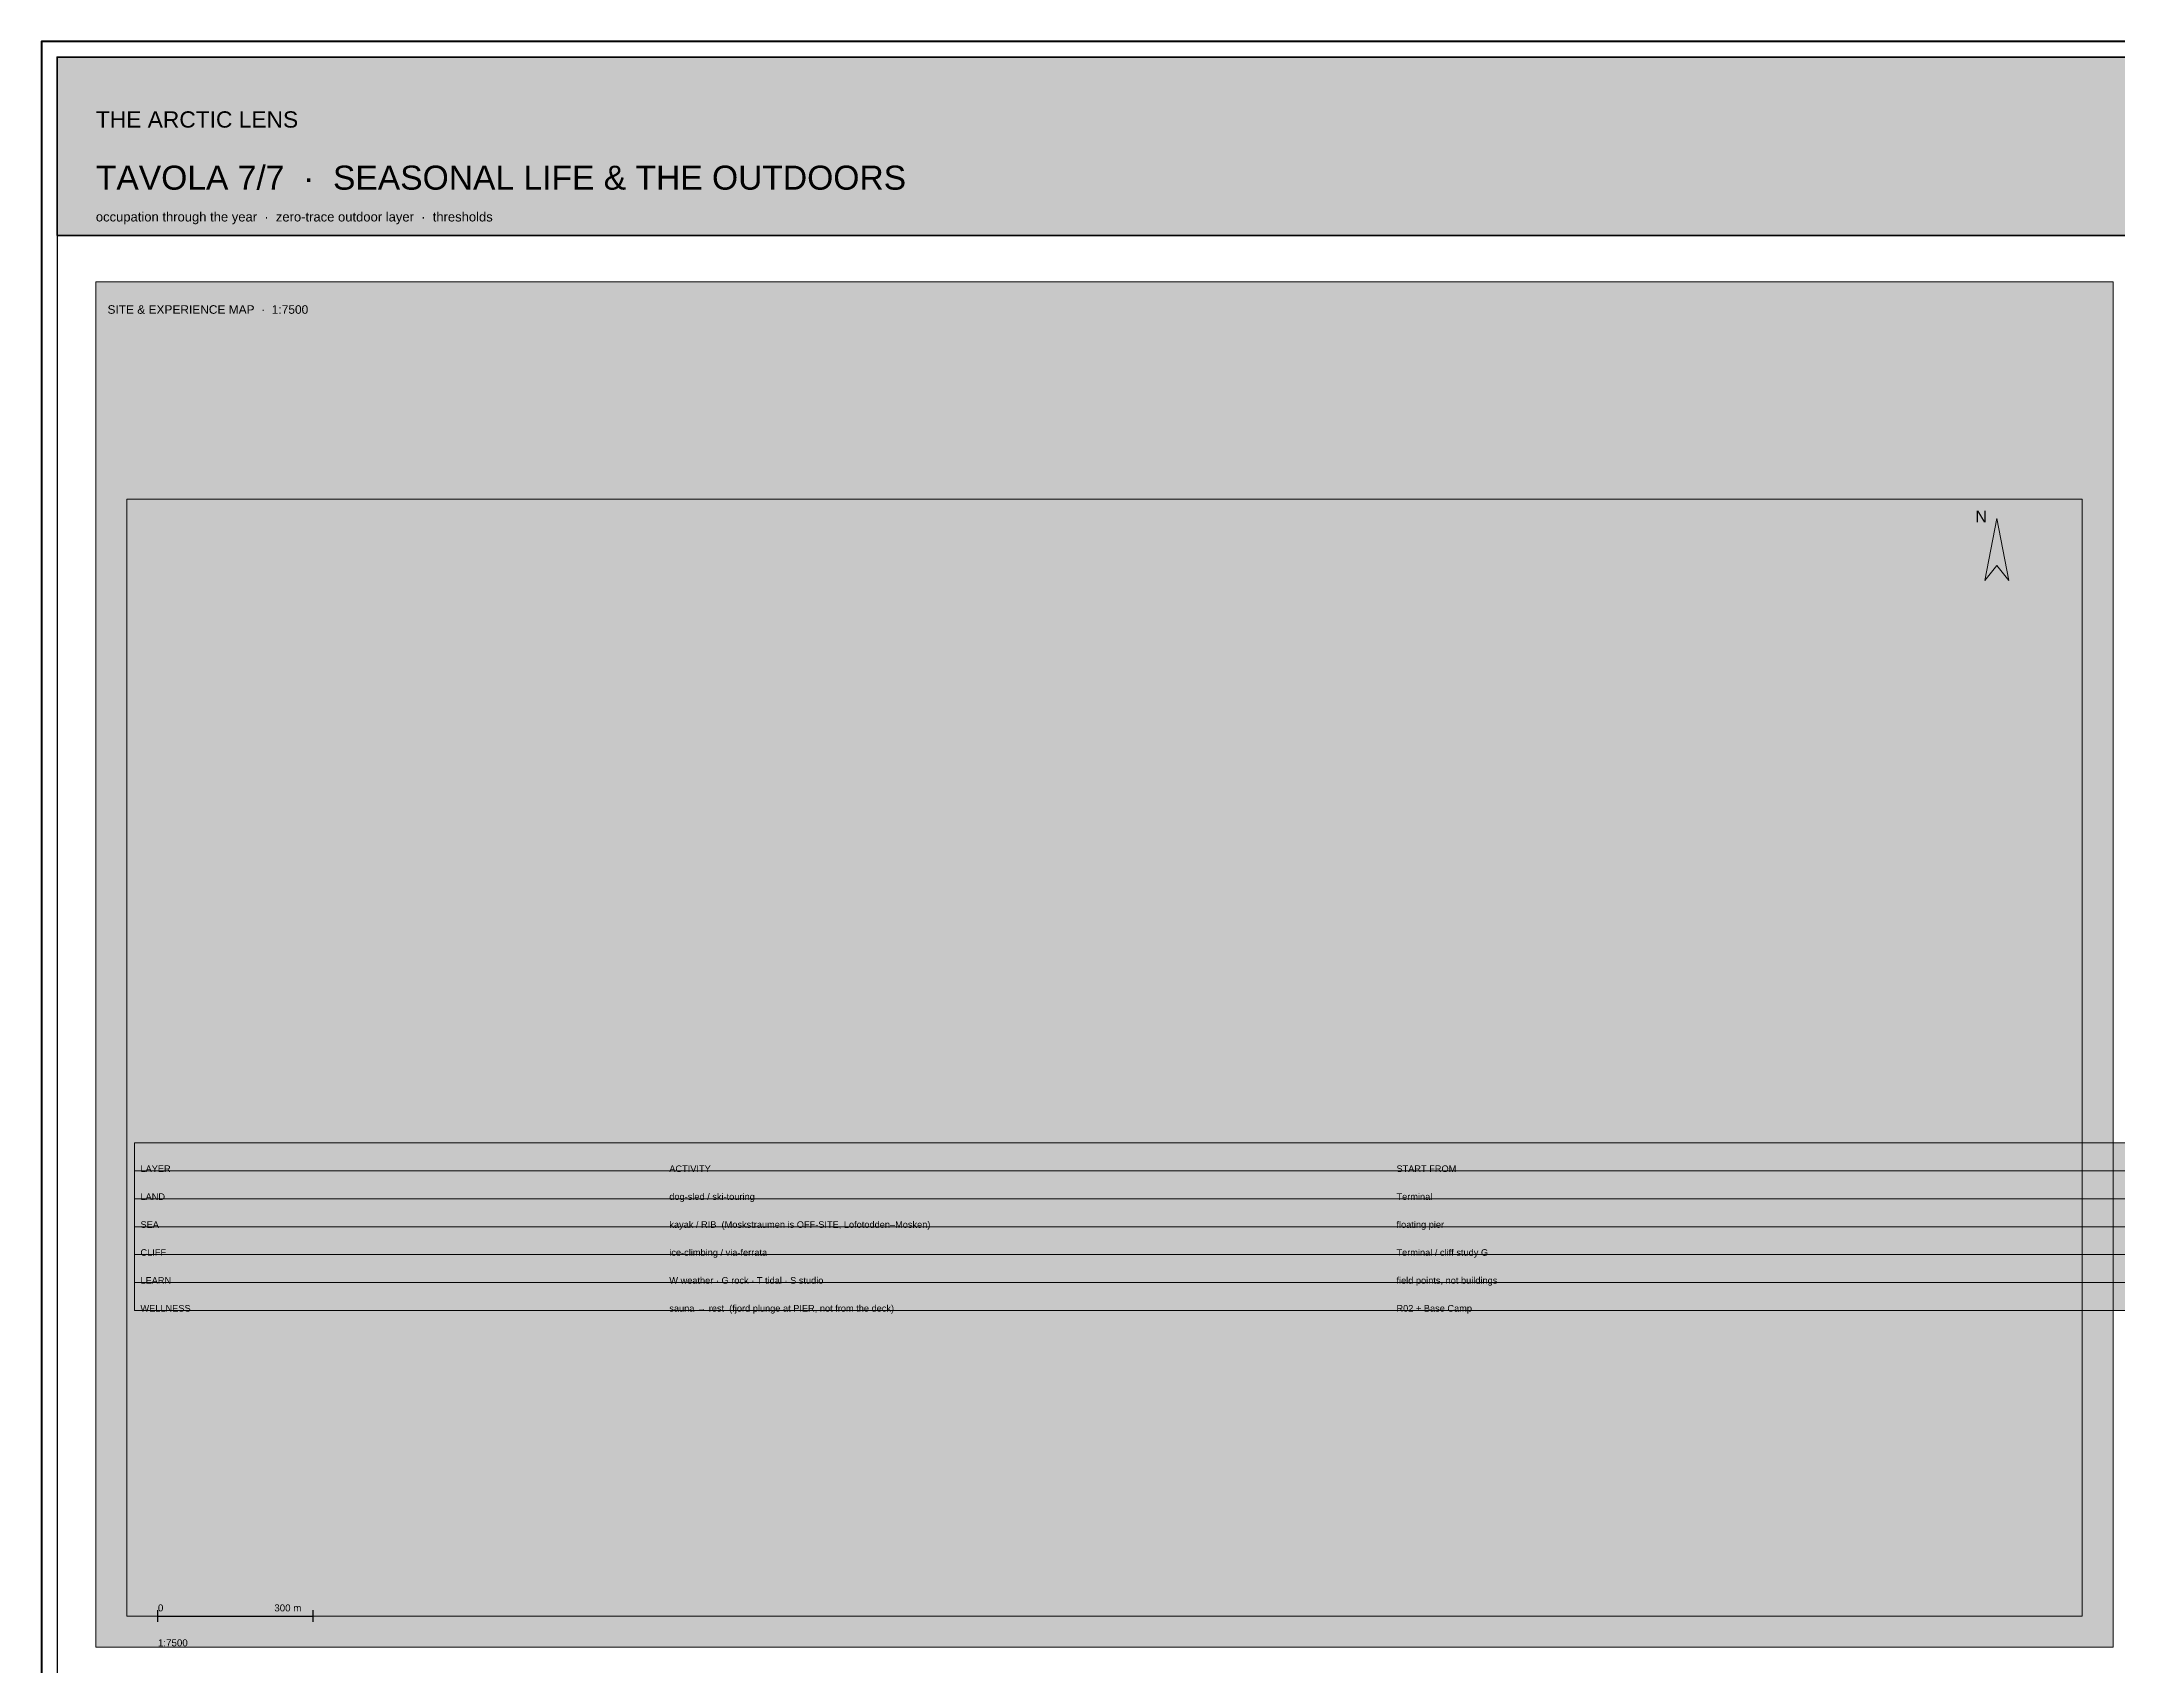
# Model space of a CAD drawing. Header units: millimetres. Extents: x 0 to 4200, y -1100 to 900.
# Drawn here: x 2200 to 2735, y -619 to -200 of the extents above; entities that cross this region are included whole.
import ezdxf

# ---------------------------------------------------------------- set-up
doc = ezdxf.new("R2010")
doc.units = ezdxf.units.MM
for name, color, linetype, lineweight, true_color in [('A-ANNO', 7, 'Continuous', 18, 0x20242a), ('A-DIM', 7, 'Continuous', 13, 0x5a626c), ('A-HATCH', 7, 'Continuous', 9, 0xb4bac0), ('A-RENDER', 7, 'Continuous', 0, 0x20242a), ('A-SHEET', 7, 'Continuous', 50, 0x142030), ('A-TABLE', 7, 'Continuous', 13, 0x20242a), ('A-TITL', 7, 'Continuous', 35, 0x142030)]:
    doc.layers.add(name, color=color, linetype=linetype, lineweight=lineweight, true_color=true_color)
doc.styles.add('ANNO', font='Arial.ttf')
doc.styles.add('TITLE', font='Arial.ttf')
picture_1 = doc.add_image_def('image7.png', size_in_pixel=(4465, 2551))

msp = doc.modelspace()

# ---------------------------------------------------------------- hatches: boundary and pattern name
at = {"layer": 'A-HATCH', "true_color": 0x142030}
h = msp.add_hatch(color=7, dxfattribs=at)
h.dxf.hatch_style = 1
h.paths.add_polyline_path([(2204, -250), (3096, -250), (3096, -204), (2204, -204)])
at = {"layer": 'A-HATCH', "true_color": 0xfcfdfe}
h = msp.add_hatch(color=7, dxfattribs=at)
h.dxf.hatch_style = 1
h.paths.add_polyline_path([(2214, -614), (2734, -614), (2734, -262), (2214, -262)])
at = {"layer": 'A-HATCH', "true_color": 0x142030}
h = msp.add_hatch(color=7, dxfattribs=at)
h.dxf.hatch_style = 1
h.paths.add_polyline_path([(2704, -323), (2700.92, -338.95), (2704, -335.1)])
h = msp.add_hatch(color=7, dxfattribs=at)
h.dxf.hatch_style = 1
h.paths.add_polyline_path([(2224, -491.2), (3076, -491.2), (3076, -484), (2224, -484)])
at = {"layer": 'A-HATCH', "true_color": 0xffffff}
h = msp.add_hatch(color=7, dxfattribs=at)
h.dxf.hatch_style = 1
h.paths.add_polyline_path([(2224, -498.4), (3076, -498.4), (3076, -491.2), (2224, -491.2)])
at = {"layer": 'A-HATCH', "true_color": 0xf5ecd6}
h = msp.add_hatch(color=7, dxfattribs=at)
h.dxf.hatch_style = 1
h.paths.add_polyline_path([(2224, -505.6), (3076, -505.6), (3076, -498.4), (2224, -498.4)])
at = {"layer": 'A-HATCH', "true_color": 0xffffff}
h = msp.add_hatch(color=7, dxfattribs=at)
h.dxf.hatch_style = 1
h.paths.add_polyline_path([(2224, -512.8), (3076, -512.8), (3076, -505.6), (2224, -505.6)])
at = {"layer": 'A-HATCH', "true_color": 0xf5ecd6}
h = msp.add_hatch(color=7, dxfattribs=at)
h.dxf.hatch_style = 1
h.paths.add_polyline_path([(2224, -520), (3076, -520), (3076, -512.8), (2224, -512.8)])
at = {"layer": 'A-HATCH', "true_color": 0xffffff}
h = msp.add_hatch(color=7, dxfattribs=at)
h.dxf.hatch_style = 1
h.paths.add_polyline_path([(2224, -527.2), (3076, -527.2), (3076, -520), (2224, -520)])

# ---------------------------------------------------------------- linework, layer by layer
at = {"layer": 'A-ANNO', "lineweight": 20, "true_color": 0x142030}
msp.add_lwpolyline([(2704, -323), (2700.92, -338.95), (2704, -335.1), (2707.08, -338.95)], close=True, dxfattribs=at)
at = {"layer": 'A-DIM', "lineweight": 25, "true_color": 0x20242a}
for p, q in [((2230, -607.5), (2230, -604.5)), ((2270, -607.5), (2270, -604.5)), ((2230, -606), (2270, -606))]:
    msp.add_line(p, q, dxfattribs=at)
at = {"layer": 'A-SHEET', "lineweight": 70, "true_color": 0x142030}
msp.add_lwpolyline([(2200, -1100), (3100, -1100), (3100, -200), (2200, -200)], close=True, dxfattribs=at)
at = {"layer": 'A-SHEET', "lineweight": 25, "true_color": 0x142030}
msp.add_lwpolyline([(2204, -1096), (3096, -1096), (3096, -204), (2204, -204)], close=True, dxfattribs=at)
at = {"layer": 'A-SHEET', "lineweight": 13, "true_color": 0xb4bac0}
msp.add_lwpolyline([(2214, -614), (2734, -614), (2734, -262), (2214, -262)], close=True, dxfattribs=at)
at = {"layer": 'A-SHEET', "lineweight": 9, "true_color": 0xb4bac0}
for points in [[(2224, -491.2), (3076, -491.2), (3076, -484), (2224, -484)], [(2224, -498.4), (3076, -498.4), (3076, -491.2), (2224, -491.2)], [(2224, -505.6), (3076, -505.6), (3076, -498.4), (2224, -498.4)], [(2224, -512.8), (3076, -512.8), (3076, -505.6), (2224, -505.6)], [(2224, -520), (3076, -520), (3076, -512.8), (2224, -512.8)], [(2224, -527.2), (3076, -527.2), (3076, -520), (2224, -520)]]:
    msp.add_lwpolyline(points, close=True, dxfattribs=at)
at = {"layer": 'A-TITL'}
msp.add_lwpolyline([(2204, -250), (3096, -250), (3096, -204), (2204, -204)], close=True, dxfattribs=at)

# ---------------------------------------------------------------- texts
at = {"layer": 'A-ANNO', "color": 7, "true_color": 0x142030, "style": 'TITLE'}
for s, insert, char_height, width, attachment_point in [('SITE & EXPERIENCE MAP  ·  1:7500', (2217, -268), 2.2, 514, 1), ('N', (2700, -321), 3, 12, 2)]:
    msp.add_mtext(s, dxfattribs=dict(at, insert=insert, char_height=char_height, width=width, attachment_point=attachment_point))
at = {"layer": 'A-ANNO', "color": 7, "true_color": 0x20242a, "char_height": 1.8, "attachment_point": 1, "style": 'ANNO'}
for s, insert, width in [('0', (2230, -603), 20), ('300 m', (2260, -603), 30)]:
    msp.add_mtext(s, dxfattribs=dict(at, insert=insert, width=width))
at = {"layer": 'A-ANNO', "color": 7, "true_color": 0x5a626c, "insert": (2230, -612), "char_height": 1.8, "width": 60, "attachment_point": 1, "style": 'ANNO'}
msp.add_mtext('1:7500', dxfattribs=at)
at = {"layer": 'A-TABLE', "color": 7, "true_color": 0xffffff, "char_height": 1.7, "attachment_point": 1, "style": 'ANNO'}
for s, insert, width in [('LAYER', (2225.5, -489.8), 134.32), ('ACTIVITY', (2361.82, -489.8), 185.44), ('START FROM', (2549.26, -489.8), 185.44)]:
    msp.add_mtext(s, dxfattribs=dict(at, insert=insert, width=width))
at = {"layer": 'A-TABLE', "color": 7, "true_color": 0x20242a, "char_height": 1.7, "attachment_point": 1, "style": 'ANNO'}
for s, insert, width in [('LAND', (2225.5, -497), 134.32), ('dog-sled / ski-touring', (2361.82, -497), 185.44), ('Terminal', (2549.26, -497), 185.44), ('SEA', (2225.5, -504.2), 134.32), ('kayak / RIB  (Moskstraumen is OFF-SITE, Lofotodden–Mosken)', (2361.82, -504.2), 185.44), ('floating pier', (2549.26, -504.2), 185.44), ('CLIFF', (2225.5, -511.4), 134.32), ('ice-climbing / via-ferrata', (2361.82, -511.4), 185.44), ('Terminal / cliff study G', (2549.26, -511.4), 185.44), ('LEARN', (2225.5, -518.6), 134.32), ('W weather · G rock · T tidal · S studio', (2361.82, -518.6), 185.44), ('field points, not buildings', (2549.26, -518.6), 185.44), ('WELLNESS', (2225.5, -525.8), 134.32), ('sauna → rest  (fjord plunge at PIER, not from the deck)', (2361.82, -525.8), 185.44), ('R02 + Base Camp', (2549.26, -525.8), 185.44)]:
    msp.add_mtext(s, dxfattribs=dict(at, insert=insert, width=width))
at = {"layer": 'A-TITL', "color": 7, "true_color": 0xffffff, "attachment_point": 1, "style": 'TITLE'}
for s, insert, char_height, width in [('THE ARCTIC LENS', (2214, -218), 4.2, 200), ('TAVOLA 7/7  ·  SEASONAL LIFE & THE OUTDOORS', (2214, -232), 6.2, 620)]:
    msp.add_mtext(s, dxfattribs=dict(at, insert=insert, char_height=char_height, width=width))
at = {"layer": 'A-TITL', "color": 7, "true_color": 0xc8d2dc, "insert": (2214, -244), "char_height": 2.4, "width": 700, "attachment_point": 1, "style": 'ANNO'}
msp.add_mtext('occupation through the year  ·  zero-trace outdoor layer  ·  thresholds', dxfattribs=at)

# ---------------------------------------------------------------- pictures from other files: only their frames are drawn
at = {"layer": 'A-RENDER'}
image = msp.add_image(picture_1, insert=(2222, -606), size_in_units=(504, 288), dxfattribs=at)

doc.saveas('drawing.dxf')
